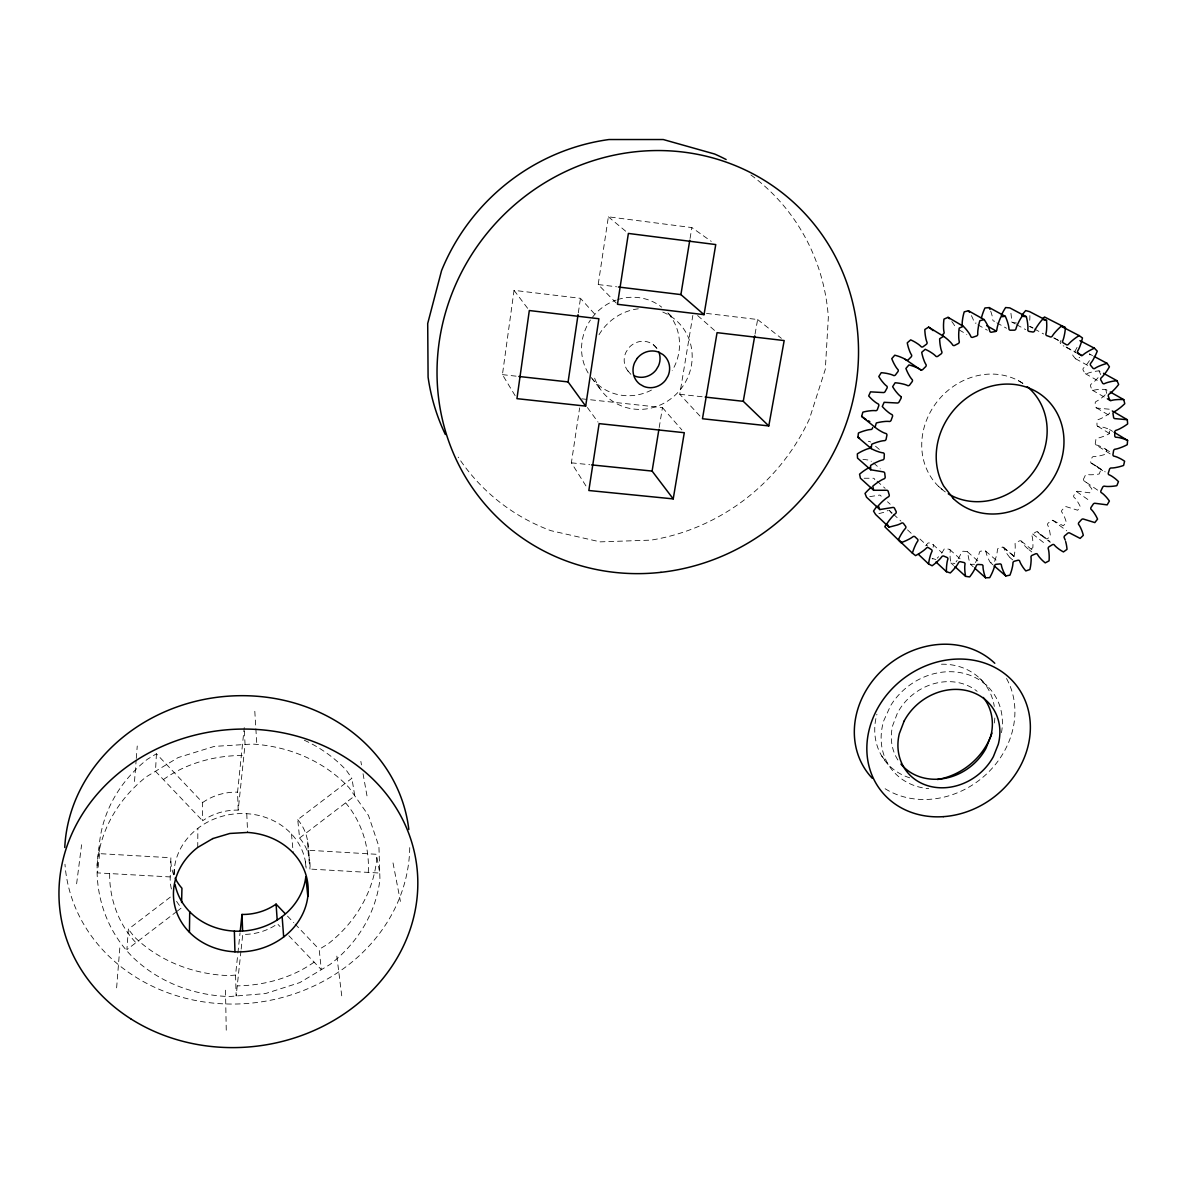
<?xml version="1.0" encoding="UTF-8"?>
<svg xmlns="http://www.w3.org/2000/svg" width="1187" height="1187" viewBox="0 0 1187 1187"><rect width="100%" height="100%" fill="white"/><g stroke="black" fill="none" stroke-linecap="round" stroke-linejoin="round"><path stroke-width="0.75" stroke-dasharray="5 3.75" d="M244.403 730.969L245.041 744.486L238.201 810.142A53.801 47.836 -7 0 0 202.591 820.796L202.621 802.575L156.432 753.79L147.366 759.279A139.458 124.16 -7.1 0 0 99.1 847.429C91.874 887.075 104.174 928.813 132.914 957.33A142.203 126.134 -7.4 0 0 229.284 996.546L265.443 993.578L299.792 982.613L330.164 964.378A142.203 126.134 -7.4 0 0 379.944 879.196L378.935 846.628L368.489 815.439L349.141 787.782A142.203 126.134 -7.4 0 0 252.208 744.056L214.328 746.386L178.109 757.588L146.224 776.862A142.203 126.134 -7.4 0 0 97.022 866.569M197.739 847.414L197.873 828.318M174.118 874.641L174.281 869.24M171.403 888.974A53.727 47.569 -6.8 0 1 170.216 876.926L170.883 857.741L99.604 853.646L99.1 847.429M1029.752 320.282L1029.886 317.567A54.557 48.964 -54.8 0 0 1029.871 315.579M156.432 753.79L155.482 771.268L202.591 820.796M170.349 897.09L128.374 929.228L126.89 949.63L175.617 912.373M134.502 781.476L136.149 760.199M136.282 758.419L137.247 746M116.623 987.836L119.976 945.638M1105.26 394.811A53.875 47.421 -53.5 0 1 1102.204 397.437L1100.023 399.069A24.868 21.811 -52.6 0 1 1095.868 401.592A1.973 1.721 -51.8 0 0 1095.275 403.773L1095.72 406.429A1.973 1.721 -51.7 0 0 1096.936 408.076L1109.281 409.203L1109.608 413.328A53.667 47.109 -52.9 0 1 1104.637 416.592L1102.278 417.883A24.764 21.678 -52 0 1 1097.886 419.708A1.973 1.721 -51.1 0 0 1096.981 421.815L1096.981 424.545A1.959 1.721 -51 0 0 1097.901 426.385A24.467 21.351 -50 0 1 1102.278 427.008L1104.637 427.646A52.376 45.714 -48.9 0 1 1109.608 429.546L1109.281 433.73A53.445 46.827 -52.3 0 1 1103.969 436.193L1101.506 437.083A24.66 21.559 -51.3 0 1 1096.996 438.211A1.959 1.706 -50.4 0 0 1095.794 440.154L1095.364 442.899A1.959 1.706 -50.2 0 0 1095.957 444.888L1110.706 454.22M109.664 873.558C109.249 898.455 118.685 924.554 135.941 942.715M238.201 810.142L237.548 792.159L244.24 727.586M240.976 950.95L236.154 995.982L235.56 975.076L237.712 954.867M237.904 953.027L240.056 932.819M99.604 853.646L97.542 872.89L170.216 876.926M241.169 949.11L242.741 934.406A53.46 47.287 -7.8 0 0 277.461 923.857L279.998 926.498M76.621 883.781L81.591 844.743M515.128 395.657L502.427 374.647L514.045 290.355L580.473 298.323L596.423 316.009M368.252 872.386C369.736 847.844 361.783 821.612 345.595 802.872M578.321 312.849L580.473 298.323M585.933 485.898L571.377 462.826L579.627 407.898M616.187 302.997L598.189 284.554L608.367 216.82L691.843 227.578L711.265 241.376M659.2 427.557L662.45 407.616L581.007 398.743M690.062 238.439L691.843 227.578M699.944 416.029L679.78 394.277L692.837 315.43M755.066 334.066L757.618 319.526L706.265 313.383M1077.054 347.405L1075.734 349.853A25.15 22.241 -54.2 0 1 1072.929 353.993A2.003 1.766 -53.6 0 0 1073.374 356.13L1075.021 358.148A2.003 1.766 -53.5 0 0 1076.95 358.934A24.882 21.826 -52.7 0 1 1079.769 357.302M958.221 558.691L959.556 556.406A24.111 21.485 -44 0 0 961.515 552.103A1.914 1.706 -44.2 0 1 963.295 551.258L966.203 551.451A1.914 1.706 -44.3 0 1 967.954 552.474A24.022 21.218 -44.9 0 0 968.369 556.896L968.874 559.285A51.753 45.521 -45.6 0 0 970.491 564.359L973.236 566.807M177.086 911.26L181.492 907.877A53.727 47.569 -6.8 0 1 176.329 900.903M297.744 819.668A52.495 46.812 -7.8 0 1 307.952 850.233L376.427 854.284L379.751 873.053L309.97 869.062A53.534 47.554 -8 0 0 299.584 838.007L297.744 819.668L351.886 778.271L346.352 770.333A139.458 124.16 -7.1 0 0 304.154 740.154M299.584 838.007L354.779 795.854L351.886 778.271M163.391 779.592C186.344 763.004 215.797 755.229 243.899 755.481M314.125 962.138C292.061 977.851 264.137 985.522 237.237 985.863M975.477 562.564A51.961 46.367 -44 0 0 977.153 559.077L978.133 556.658A24.066 21.366 -44.2 0 0 979.409 552.192A1.914 1.691 -44.6 0 1 981.352 551.08L984.023 550.798A1.914 1.691 -44.6 0 1 985.937 551.51A24.022 21.158 -45.3 0 0 987.05 555.709L987.94 557.949A51.813 45.462 -46.1 0 0 990.373 562.579L994.424 561.837A51.857 46.13 -44.1 0 0 996.219 556.421L996.828 553.914A24.037 21.277 -44.5 0 0 997.406 549.388A1.914 1.691 -45 0 1 999.172 548.008L1001.813 547.311A1.914 1.691 -45.1 0 1 1003.846 547.682A24.052 21.129 -45.8 0 0 1005.626 551.569L1006.888 553.587A51.902 45.462 -46.7 0 0 1010.048 557.682L1014.01 556.288A51.798 45.922 -44.4 0 0 1014.959 550.768L1015.167 548.246A24.022 21.203 -44.9 0 0 1015.033 543.78A1.914 1.691 -45.5 0 1 1016.606 542.162L1019.143 541.064A1.914 1.691 -45.6 0 1 1021.235 541.094A24.081 21.099 -46.4 0 0 1023.654 544.566L1025.227 546.317A52.005 45.477 -47.4 0 0 1029.07 549.759L1032.838 547.786A51.753 45.729 -44.7 0 0 1032.913 542.281L1032.72 539.818A24.037 21.158 -45.4 0 0 1031.874 535.515A1.914 1.691 -46.1 0 1 1032.69 533.987L1035.583 532.221A1.929 1.691 -46.2 0 1 1037.705 531.91L1049.976 541.495M288.842 935.727L321.336 969.675L319.155 949.318L327.805 944.125A139.458 124.16 -7.1 0 0 376.62 860.338L376.427 854.284M878.899 513.63L883.796 512.339A24.482 22.167 -45.3 0 0 888.188 510.38M869.745 496.67L879.433 495.098A1.959 1.766 -45 0 1 881.125 496.314M235.56 975.076L228.809 975.61A139.458 124.16 -7.1 0 1 134.279 936.81L128.374 929.228M970.491 564.359L974.557 564.255M864.121 478.242L873.35 478.242A1.959 1.78 -45.7 0 1 874.804 479.741M571.377 462.826L589.716 464.71M502.427 374.647L517.028 376.264M679.78 394.277L703.357 396.888M862.919 459.354L870.13 460.23A1.973 1.795 -46.5 0 1 871.258 461.402M598.189 284.554L616.572 286.779M941.543 553.157A24.155 21.603 -44 0 0 944.125 549.136A1.929 1.706 -44 0 1 946.262 548.661L948.799 549.24A1.929 1.706 -44 0 1 950.327 550.545A24.037 21.292 -44.5 0 0 950.03 555.071L950.149 557.564A51.738 45.625 -45.1 0 0 950.906 562.95L954.867 563.499M935.86 559.552L932.092 558.35L934.703 560.783M1032.927 327.612L1030.42 326.722A2.018 1.795 -54.8 0 1 1029.648 326.395M1092.544 355.596L1089.295 353.86L1091.521 357.183M1054.101 337.998L1060.584 341.455M1053.744 337.924L1061.549 342.123M1029.886 326.544L1032.942 328.205M1034.47 329.022L1043.655 333.977M1066.074 346.975L1075.585 352.109M1066.579 347.598L1076.06 352.732M1012.155 322.241L1015.152 323.888M1016.651 324.704L1025.657 329.615M1089.414 360.67A54.246 48.014 -54.3 0 1 1088.271 362.361L1086.609 364.602A25.075 22.093 -53.7 0 1 1083.256 368.282A1.988 1.751 -53.1 0 0 1083.36 370.492L1084.621 372.792A1.988 1.751 -52.9 0 0 1086.357 373.89A24.779 21.692 -52.1 0 1 1090.838 372.288L1093.39 371.679A53.014 46.323 -51.1 0 1 1099.028 370.848L1102.026 372.495M1075.57 358.756L1088.375 365.774M996.828 322.834L1006.531 328.25M1085.274 373.653L1098.405 380.997M1098.079 377.689A54.083 47.717 -53.9 0 1 1096.714 379.202L1094.755 381.161A24.972 21.945 -53.2 0 1 1090.957 384.291A1.988 1.736 -52.4 0 0 1090.705 386.517L1091.565 389.024A1.988 1.736 -52.3 0 0 1092.515 390.3L1093.064 390.419A24.675 21.559 -51.4 0 1 1097.634 389.559L1100.186 389.366A52.792 46.1 -50.4 0 1 1105.735 389.47L1108.747 391.161M1092.277 390.167L1105.869 397.957M977.88 324.793L987.361 330.223M656.693 348.103A18.398 17.553 -47.6 0 0 653.488 344.823L649.497 342.539A18.398 17.553 -47.6 0 0 628.175 348.607L625.727 352.747A18.398 17.553 -47.6 0 0 630.846 373.831M1096.432 407.853L1111.284 416.622M959.126 329.867L966.841 334.452M1109.608 429.546L1112.605 431.356M1097.663 426.252L1112.471 435.303M1018.654 380.819L1024.648 384.484M1105.29 448.998L1111.225 452.751M1095.957 444.888A24.363 21.262 -49.2 0 1 1100.082 446.238L1102.248 447.262A52.198 45.596 -48.2 0 1 1106.729 449.962L1105.765 454.117A53.207 46.545 -51.6 0 1 1100.275 455.719L1097.752 456.209A24.556 21.44 -50.6 0 1 1093.227 456.594A1.944 1.706 -49.6 0 0 1091.773 458.36L1090.927 461.031A1.944 1.706 -49.5 0 0 1091.194 463.138A24.274 21.188 -48.5 0 1 1094.948 465.156L1105.216 471.892M1091.194 463.138L1105.809 472.723M1094.948 465.156L1096.877 466.536A52.05 45.507 -47.5 0 1 1100.779 469.978L1099.192 473.984A52.97 46.278 -50.9 0 1 1093.657 474.681L1091.15 474.77A24.452 21.336 -49.9 0 1 1086.728 474.429A1.944 1.691 -48.9 0 0 1085.037 475.957L1083.82 478.495A1.944 1.691 -48.8 0 0 1083.731 480.646L1098.198 490.513M1076.564 491.596L1090.883 501.626M1037.705 531.91A24.126 21.114 -47.1 0 0 1040.687 534.877L1042.542 536.316A52.154 45.566 -48.1 0 0 1046.964 539.032L1050.436 536.509A51.738 45.596 -45.2 0 0 1049.649 531.168L1049.071 528.808A24.052 21.114 -45.9 0 0 1047.542 524.788A1.929 1.691 -46.7 0 1 1048.581 522.799L1050.747 520.989A1.929 1.691 -46.8 0 1 1052.839 520.351L1066.727 530.812M1040.687 534.877L1050.258 542.355M1032.69 533.987L1046.251 544.67M757.618 319.526L781.372 338.34M1052.839 520.351L1063.285 525.752L1066.401 522.74A51.768 45.507 -45.7 0 0 1064.769 517.695L1063.804 515.499A24.096 21.114 -46.5 0 0 1061.623 511.849A1.929 1.691 -47.4 0 1 1062.365 509.757L1064.264 507.65A1.929 1.691 -47.5 0 1 1066.267 506.686L1077.677 510.232L1080.348 506.804A51.842 45.462 -46.2 0 0 1077.885 502.175L1076.564 500.202A24.141 21.114 -47.1 0 0 1073.79 497.027A1.929 1.691 -48.1 0 1 1074.205 494.875L1075.793 492.516A1.944 1.691 -48.2 0 1 1077.662 491.255L1089.74 492.828L1091.892 489.074A51.916 45.462 -46.9 0 0 1088.687 484.993L1087.04 483.287A24.2 21.143 -47.8 0 0 1083.731 480.646M1021.235 541.094L1034.604 551.896M1029.07 549.759L1031.755 551.94M938.68 486.492L945.342 491.997M608.367 216.82L625.712 231.228M1003.653 547.489L1016.74 558.394M1002.926 547.148L1016.013 558.053M1010.048 557.682L1012.689 559.878M875.531 446.223L879.582 449.636M985.596 551.094L998.163 561.881M990.373 562.579L992.94 564.804M873.543 463.004L880.279 468.865M967.494 551.821L979.794 562.623M697.6 315.519L715.672 331.425M877.045 481.136L885.131 488.347M949.808 549.611L960.506 559.211M887.49 501.76L890.205 504.223M932.967 544.521L942.137 552.875M950.906 562.95L953.576 565.383M889.746 510.825L892.238 513.11M893.485 514.268L900.963 521.123M919.955 539.032L927.685 546.124M907.521 529.892L912.566 534.551M667.836 312.864L673.979 318.576M979.705 678.326L987.094 685.923M653.488 344.823L657.034 348.488M287.477 916.082L293.812 922.729M295.088 924.065L319.155 949.318M662.45 407.616L681.872 429.917M627.611 370.581L630.95 374.424M591.171 377.496L601.497 390.746M881.748 756.015L888.158 764.309M514.045 290.355L528.23 309.095M891.615 513.348L890.072 511.285A1.944 1.751 -44.5 0 0 889.033 510.41M587.402 407.527L598.07 422.171M951.811 321.558L953.324 323.636A25.268 22.865 -53.7 0 1 955.58 327.701A2.018 1.825 -54.5 0 0 956.885 328.205M971.411 315.623L972.539 317.968A25.313 22.835 -54.3 0 1 974.082 322.419A2.018 1.825 -54.8 0 0 976.144 323.042M1099.028 370.848L1100.661 374.543M1105.735 389.47L1106.729 393.431M393.016 862.919L400.42 901.393M360.848 761.371L361.471 764.903M363.044 773.716L367.124 796.625M336.841 956.128L341.975 997.748M307.715 841.939L309.718 860.634M307.952 850.233L309.97 869.062M305.371 861.406L306.098 868.483M291.498 834.001L293.234 853.023M254.804 711.295L256.867 745.184M246.762 813.688L247.608 832.443M225.485 990.195L226.316 1033.343M750.926 174.979A206.301 197.487 -48.8 0 1 828.348 317.359L825.306 369.305L809.415 418.952A206.301 197.487 -48.8 0 1 651.01 540.13L600.162 541.865L550.813 530.648A206.301 197.487 -48.8 0 1 458.197 457.158M668.207 313.368A50.195 48.029 -48.5 0 1 672.183 370.581M651.455 390.078A50.195 48.029 -48.5 0 1 592.283 378.89M588.158 373.03A50.195 48.029 -48.5 0 1 590.429 320.03M592.358 317.359A50.195 48.029 -48.5 0 1 616.083 300.118M617.641 299.599A50.195 48.029 -48.5 0 1 661.693 307.151M662.806 312.092A51.531 49.157 -47.6 0 1 674.661 395.642A51.531 49.157 -47.6 0 1 593.589 374.929M599.02 334.734A51.531 49.157 -47.6 0 1 640.253 308.62M202.621 802.575A52.762 47.079 -6.7 0 1 237.548 792.159M174.044 874.389A66.19 58.697 -7.4 0 1 238.646 813.629A66.19 58.697 -7.4 0 1 306.127 868.157M173.673 874.819A52.688 46.812 -6.5 0 1 170.883 857.741M409.738 847.622A172.842 153.895 -7 0 1 241.614 1003.831A172.842 153.895 -7 0 1 64.973 864.255M1001.472 732.691A63.564 55.374 -37.7 0 0 963.681 673.341A63.564 55.374 -37.7 0 0 890.562 705.746L883.855 720.479A63.564 55.374 -37.7 0 0 928.738 788.643M1006.531 678.519A84.143 73.46 -37.8 0 1 984.246 776.105A84.143 73.46 -37.8 0 1 882.891 787.278M941.454 664.216A62.97 54.973 -37.8 0 1 994.291 706.428M994.825 718.031A62.97 54.973 -37.8 0 1 994.023 724.753M909.702 777.811A62.97 54.973 -37.8 0 1 876.926 714.203M897.891 759.977A52.97 46.145 -37.7 0 1 892.683 725.554L897.431 713.075A52.97 46.145 -37.7 0 1 977.153 691.338M925.682 545.797A24.23 21.737 -44.1 0 0 927.7 543.32A1.929 1.721 -43.9 0 1 929.851 543.186L932.225 544.18A1.929 1.721 -43.9 0 1 933.516 545.738A24.066 21.381 -44.2 0 0 933.071 547.237M1016.502 322.983A2.018 1.795 -54.9 0 1 1015.657 322.879L1012.689 322.419A2.018 1.81 -54.9 0 1 1011.309 321.143A25.328 22.701 -54.8 0 0 1011.294 316.276L1010.983 313.62A54.543 49.127 -54.5 0 0 1010.671 311.691M938.591 556.733A52.258 46.946 -44.2 0 1 937.24 558.157M1060.777 343.666A2.003 1.766 -54.1 0 1 1060.214 341.826A25.224 22.36 -54.5 0 0 1061.03 340.357M1063.923 346.1A2.003 1.766 -54 0 1 1063.181 345.729M957.167 560.338A52.094 46.649 -44 0 1 956.039 561.926M870.516 442.083A1.973 1.795 -47.5 0 0 869.893 441.519A24.882 22.672 -49 0 1 868.365 441.297M990.685 311.142A54.498 49.231 -54.1 0 1 991.308 312.953L992.05 315.505A25.328 22.776 -54.6 0 1 992.836 320.208A2.018 1.81 -54.9 0 0 994.736 321.187M945.342 491.952A66.784 59.558 -49.4 0 1 935.816 403.417A66.784 59.558 -49.4 0 1 1024.559 384.543"/><path stroke-width="1.5" d="M189.43 932.27L189.712 911.779M181.611 902.521L181.937 888.232A52.688 46.812 -6.5 0 1 175.142 878.157M1114.103 432.261L1127.591 440.436L1127.249 444.695A54.528 47.584 -52 0 1 1121.834 447.202L1119.326 448.122A25.164 21.9 -51 0 1 1114.727 449.265A2.003 1.736 -50.1 0 0 1113.495 451.253L1113.05 454.042A2.003 1.736 -49.9 0 0 1113.643 456.075A24.853 21.603 -49 0 1 1117.842 457.44L1120.053 458.479A53.237 46.308 -47.9 0 1 1124.608 461.224L1123.599 465.452A54.276 47.287 -51.3 0 1 1118.006 467.084L1115.439 467.589A25.046 21.781 -50.3 0 1 1110.839 467.99A1.988 1.721 -49.4 0 0 1109.341 469.785L1108.48 472.5A1.988 1.721 -49.2 0 0 1108.732 474.652A24.764 21.529 -48.3 0 1 1112.56 476.699L1114.519 478.094A53.089 46.219 -47.3 0 1 1118.466 481.596L1116.848 485.676A54.038 47.035 -50.7 0 1 1111.21 486.403L1108.658 486.492A24.942 21.678 -49.6 0 1 1104.162 486.136A1.988 1.721 -48.6 0 0 1102.441 487.694L1101.18 490.29A1.973 1.721 -48.5 0 0 1101.091 492.486A24.675 21.47 -47.6 0 1 1104.444 495.157L1106.121 496.893A52.955 46.174 -46.6 0 1 1109.37 501.048L1107.159 504.876L1094.874 503.273A1.973 1.721 -47.9 0 0 1092.96 504.564L1091.343 506.968A1.973 1.721 -47.8 0 0 1090.912 509.149A24.615 21.44 -46.9 0 1 1093.731 512.383L1095.067 514.401A52.866 46.174 -46 0 1 1097.56 519.105L1094.829 522.577L1083.227 519.001A1.973 1.706 -47.2 0 0 1081.179 519.98L1079.25 522.132A1.973 1.706 -47.1 0 0 1078.493 524.253A24.571 21.44 -46.3 0 1 1080.689 527.963L1081.669 530.203A52.792 46.219 -45.4 0 1 1083.316 535.337L1080.14 538.394L1069.517 532.904A1.959 1.706 -46.6 0 0 1067.38 533.557L1065.169 535.411A1.959 1.706 -46.4 0 0 1064.101 537.429L1065.229 540.115M240.249 930.979L242.014 914.45A52.421 46.545 -7.5 0 0 276.081 904.123L284.954 913.426M1065.644 541.524L1066.238 543.928A52.762 46.308 -44.9 0 1 1067.024 549.358L1063.463 551.925A53.192 46.278 -47.8 0 1 1058.997 549.166L1057.098 547.697A24.601 21.44 -46.8 0 1 1054.071 544.685A1.959 1.706 -45.9 0 0 1051.905 544.996L1048.952 546.806A1.959 1.706 -45.8 0 0 1048.136 548.364A24.512 21.485 -45.1 0 1 1048.982 552.741L1049.16 555.249A52.777 46.456 -44.5 0 1 1049.071 560.843L1045.228 562.861A53.044 46.189 -47.1 0 1 1041.325 559.359L1039.738 557.578A24.556 21.44 -46.2 0 1 1037.275 554.047A1.959 1.706 -45.4 0 0 1035.138 554.017L1032.556 555.145A1.959 1.721 -45.3 0 0 1030.954 556.792A24.497 21.544 -44.7 0 1 1031.073 561.332L1030.865 563.899A52.822 46.649 -44.1 0 1 1029.886 569.523L1025.835 570.932A52.94 46.174 -46.5 0 1 1022.63 566.778L1021.369 564.73A24.526 21.455 -45.6 0 1 1019.544 560.768A1.959 1.721 -44.8 0 0 1017.482 560.398L1014.796 561.11A1.959 1.721 -44.8 0 0 1012.986 562.519A24.512 21.618 -44.3 0 1 1012.392 567.119L1011.769 569.671A52.896 46.857 -43.9 0 1 1009.929 575.176L1005.79 575.947A52.836 46.174 -45.9 0 1 1003.341 571.244L1002.436 568.974A24.497 21.485 -45.1 0 1 1001.309 564.686A1.959 1.721 -44.4 0 0 999.365 563.973L996.65 564.27A1.959 1.721 -44.3 0 0 994.661 565.398A24.541 21.707 -44 0 1 993.356 569.938L992.347 572.401A53 47.109 -43.8 0 1 989.691 577.668L985.551 577.787A52.777 46.234 -45.3 0 1 983.919 572.624L983.4 570.19A24.497 21.544 -44.6 0 1 982.984 565.695A1.959 1.736 -44.1 0 0 981.219 564.656L978.266 564.463A1.959 1.736 -44 0 0 976.441 565.338A24.586 21.826 -43.8 0 1 974.438 569.701L973.073 572.045A53.133 47.406 -43.8 0 1 969.645 576.927L965.61 576.363A52.762 46.338 -44.8 0 1 964.853 570.902L964.734 568.365A24.512 21.618 -44.2 0 1 965.061 563.751A1.959 1.736 -43.8 0 0 963.503 562.43L960.921 561.837A1.959 1.736 -43.8 0 0 958.74 562.326A24.645 21.945 -43.7 0 1 956.099 566.422L954.407 568.558A53.296 47.717 -43.9 0 1 950.297 572.935L946.454 571.719A52.777 46.486 -44.4 0 1 946.588 566.08L946.9 563.499A24.541 21.722 -44 0 1 947.938 558.884A1.959 1.751 -43.7 0 0 946.632 557.297L944.229 556.288A1.973 1.751 -43.7 0 0 942.033 556.421A24.704 22.093 -43.8 0 1 938.813 560.13L936.81 562.015A53.489 48.044 -44.2 0 1 932.107 565.769L928.575 563.929A52.822 46.664 -44.1 0 1 929.614 558.246L930.311 555.694A24.586 21.826 -43.8 0 1 932.077 551.198A1.973 1.751 -43.7 0 0 931.068 549.388L928.872 547.979A1.973 1.766 -43.7 0 0 926.721 547.756A24.793 22.227 -44.1 0 1 922.996 550.976L920.741 552.563A53.667 48.355 -44.7 0 1 915.563 555.605L912.417 553.157A52.911 46.901 -43.9 0 1 914.346 547.593L915.444 545.115A24.645 21.959 -43.7 0 1 917.863 540.871A1.973 1.766 -43.8 0 0 917.18 538.868L915.281 537.088A1.973 1.766 -43.9 0 0 913.218 536.524A24.882 22.39 -44.4 0 1 909.064 539.165L906.616 540.397A53.89 48.682 -45.3 0 1 901.081 542.622L898.411 539.655A53.014 47.168 -43.8 0 1 901.185 534.328L902.654 532.013A24.719 22.108 -43.8 0 1 905.696 528.111A1.988 1.78 -44.1 0 0 905.34 525.989L903.782 523.882A1.988 1.78 -44.2 0 0 901.853 522.963A24.972 22.538 -45 0 1 897.387 524.966L889.063 527.162L886.926 523.719A53.163 47.465 -43.8 0 1 890.487 518.793L892.298 516.686A24.808 22.256 -44.1 0 1 895.888 513.244A1.988 1.795 -44.6 0 0 895.888 511.033L894.701 508.659A1.988 1.795 -44.7 0 0 892.98 507.428L879.819 509.564L878.306 505.751A53.326 47.777 -44 0 1 882.564 501.344L884.656 499.519A24.897 22.405 -44.5 0 1 888.722 496.626A2.003 1.81 -45.2 0 0 889.078 494.4L888.306 491.789A2.003 1.81 -45.4 0 0 886.823 490.261L873.647 490.276L872.786 486.166A53.519 48.088 -44.3 0 1 877.653 482.426L879.997 480.913A24.986 22.553 -45.1 0 1 884.419 478.673A2.003 1.825 -46 0 0 885.116 476.462L884.79 473.717A2.003 1.825 -46.2 0 0 883.588 471.922L870.739 469.785L870.561 465.482A53.712 48.43 -44.8 0 1 875.902 462.5L878.439 461.372A25.09 22.701 -45.8 0 1 883.098 459.829A2.018 1.825 -47 0 0 884.152 457.722L884.27 454.888A2.018 1.825 -47.1 0 0 883.38 452.885A25.387 23.057 -48.6 0 1 878.81 451.861L876.362 451.001A54.988 49.943 -50.2 0 1 871.213 448.597L857.934 437.306L858.424 433.018A52.851 47.94 -45.8 0 1 864.002 430.94L866.599 430.213A24.69 22.464 -47 0 1 871.303 429.457A1.988 1.81 -48.4 0 0 872.638 427.543M871.213 448.597L871.733 444.235A53.919 48.741 -45.5 0 1 877.416 442.113L880.057 441.371A25.194 22.835 -46.7 0 1 884.864 440.6A2.018 1.84 -48 0 0 886.214 438.641L886.793 435.807A2.033 1.84 -48.2 0 0 886.259 433.641A25.491 23.161 -49.7 0 1 881.956 431.86L879.715 430.584A55.196 50.062 -51.2 0 1 875.071 427.305L861.673 416.4L862.845 412.156A53.074 48.237 -46.6 0 1 868.632 410.984L871.273 410.687A24.793 22.583 -48 0 1 875.976 410.702A1.988 1.81 -49.5 0 0 877.579 408.981L878.573 406.266A1.988 1.81 -49.7 0 0 878.395 404.04A25.075 22.835 -51.1 0 1 874.567 401.577L872.608 399.945A54.231 49.261 -52.5 0 1 868.691 395.939L870.516 391.858L883.543 392.571A2.003 1.825 -50.6 0 0 885.368 391.117L886.778 388.535A2.003 1.825 -50.8 0 0 886.956 386.265A25.15 22.865 -52.1 0 1 883.632 383.149L881.986 381.19A54.365 49.29 -53.3 0 1 878.81 376.516L881.244 372.703A53.519 48.756 -48.6 0 1 886.941 373.445L889.478 374.024A24.986 22.776 -50.2 0 1 893.811 375.582A2.003 1.825 -51.6 0 0 895.829 374.424L897.595 372.065A2.003 1.825 -51.8 0 0 898.144 369.81A25.209 22.879 -53 0 1 895.399 366.115L894.123 363.86A54.468 49.246 -54 0 1 891.778 358.637L894.761 355.21A53.727 48.964 -49.7 0 1 900.176 356.901L902.55 357.91A25.075 22.835 -51.2 0 1 906.512 360.195A2.018 1.825 -52.6 0 0 908.663 359.379L910.755 357.287A2.018 1.825 -52.7 0 0 911.646 355.121A25.268 22.879 -53.7 0 1 909.583 350.951L908.693 348.474A54.528 49.142 -54.4 0 1 907.254 342.82L910.696 339.883A53.919 49.112 -50.7 0 1 915.696 342.494L917.833 343.889A25.164 22.879 -52.2 0 1 921.32 346.856A2.018 1.825 -53.4 0 0 923.545 346.381L925.905 344.645A2.018 1.825 -53.5 0 0 927.121 342.598A25.313 22.85 -54.2 0 1 925.771 338.072L925.311 335.431A54.543 48.979 -54.7 0 1 924.821 329.511L928.62 327.137L943.531 336.307A55.225 50.091 -51.4 0 1 948.042 339.823L949.926 341.633A25.743 23.28 -52.6 0 1 952.894 345.254A2.062 1.855 -53.6 0 0 955.164 345.135L957.79 343.77A2.062 1.855 -53.7 0 0 959.319 341.886A25.862 23.176 -54.2 0 1 958.74 337.019L958.71 334.244A55.685 49.661 -54.5 0 1 959.2 328.102L963.354 326.321A55.388 50.136 -52.3 0 1 967.168 330.609L968.711 332.731A25.788 23.265 -53.3 0 1 970.996 336.856A2.062 1.855 -54.1 0 0 973.221 337.123L975.981 336.188A2.062 1.855 -54.2 0 0 977.762 334.556A25.862 23.102 -54.4 0 1 977.984 329.571L978.4 326.781A55.626 49.424 -54.5 0 1 979.839 320.698L984.157 319.6A55.507 50.121 -53 0 1 987.169 324.541L988.311 326.929A25.832 23.236 -53.9 0 1 989.869 331.47A2.062 1.855 -54.4 0 0 991.976 332.108L994.81 331.618A2.062 1.855 -54.5 0 0 996.783 330.283A25.847 22.998 -54.5 0 1 997.777 325.312L998.623 322.582A55.522 49.157 -54.3 0 1 1000.997 316.736L1005.33 316.35A55.611 50.091 -53.7 0 1 1007.451 321.811L1008.193 324.407A25.862 23.176 -54.2 0 1 1008.98 329.2A2.062 1.84 -54.6 0 0 1010.909 330.194L1013.728 330.179A2.062 1.84 -54.6 0 0 1015.849 329.17A25.802 22.879 -54.4 0 1 1017.6 324.363L1018.847 321.766A55.388 48.875 -54.1 0 1 1022.066 316.291L1026.31 316.647A55.67 49.973 -54.1 0 1 1027.497 322.463L1027.808 325.179A25.862 23.087 -54.4 0 1 1027.808 330.134A2.062 1.84 -54.6 0 0 1029.218 331.44L1032.23 331.9A2.062 1.825 -54.5 0 0 1034.441 331.247A25.743 22.761 -54.2 0 1 1036.889 326.722L1038.506 324.333A55.21 48.563 -53.7 0 1 1042.468 319.377L1046.519 320.445A55.685 49.809 -54.4 0 1 1046.741 326.47L1046.608 329.244A25.832 22.983 -54.5 0 1 1045.821 334.2A2.062 1.825 -54.4 0 0 1047.26 335.802L1049.812 336.722A2.062 1.825 -54.4 0 0 1052.053 336.425A25.684 22.627 -53.9 0 1 1055.124 332.301L1057.068 330.179A55.017 48.252 -53.2 0 1 1061.668 325.876L1065.392 327.612A55.67 49.617 -54.5 0 1 1064.665 333.695L1064.086 336.455A25.802 22.879 -54.4 0 1 1062.558 341.292A2.048 1.81 -54.1 0 0 1063.7 343.132L1066.015 344.467A2.048 1.81 -54.1 0 0 1068.211 344.556A25.595 22.479 -53.4 0 1 1071.831 340.921L1074.027 339.126A54.78 47.94 -52.7 0 1 1079.131 335.595L1082.455 337.954A55.581 49.364 -54.5 0 1 1080.793 343.918L1079.814 346.574A25.743 22.746 -54.2 0 1 1077.573 351.159A2.048 1.795 -53.7 0 0 1078.375 353.207L1080.393 354.928A2.048 1.795 -53.7 0 0 1081.921 355.536L1082.499 355.373A25.506 22.33 -52.9 0 1 1086.55 352.346L1088.954 350.907A54.557 47.628 -52.1 0 1 1094.414 348.221L1097.248 351.129A55.477 49.097 -54.3 0 1 1094.711 356.827L1093.346 359.335A25.669 22.612 -53.8 0 1 1090.482 363.548A2.048 1.795 -53.3 0 0 1090.927 365.73L1092.604 367.777A2.033 1.795 -53.2 0 0 1094.562 368.578A25.387 22.182 -52.4 0 1 1098.939 366.219L1101.477 365.181A54.335 47.346 -51.4 0 1 1107.145 363.4L1109.415 366.783A55.359 48.83 -54 0 1 1106.076 372.065L1104.385 374.335A25.58 22.464 -53.4 0 1 1100.957 378.089A2.033 1.78 -52.7 0 0 1101.046 380.344L1102.337 382.674A2.033 1.78 -52.6 0 0 1104.088 383.802A25.283 22.049 -51.8 0 1 1108.673 382.169L1111.269 381.531A54.083 47.065 -50.8 0 1 1117.012 380.701L1118.658 384.454A55.181 48.519 -53.6 0 1 1114.623 389.188L1112.634 391.191A25.476 22.316 -52.9 0 1 1108.747 394.381A2.018 1.766 -52.1 0 0 1108.495 396.651L1109.355 399.203A2.018 1.766 -52 0 0 1110.32 400.509L1110.869 400.627A25.164 21.915 -51.1 0 1 1115.528 399.737L1118.139 399.544A53.86 46.842 -50.1 0 1 1123.777 399.648L1124.772 403.684A54.973 48.207 -53.1 0 1 1120.157 407.764L1117.931 409.426A25.372 22.167 -52.3 0 1 1113.703 411.993A2.018 1.751 -51.5 0 0 1113.094 414.218L1113.525 416.919A2.018 1.751 -51.4 0 0 1114.756 418.596L1127.324 419.723L1127.65 423.937A54.765 47.895 -52.6 0 1 1122.576 427.261L1120.172 428.581A25.268 22.034 -51.7 0 1 1115.691 430.451A2.003 1.751 -50.8 0 0 1114.756 432.587L1114.756 435.362A2.003 1.751 -50.7 0 0 1115.691 437.231A24.957 21.692 -49.7 0 1 1120.142 437.869L1122.546 438.507A53.415 46.441 -48.6 0 1 1127.591 440.436M585.666 406.102L598.886 318.739L529.313 310.534L516.938 398.654L585.666 406.102L568.098 381.917L578.054 314.674M673.222 498.896L684.291 432.706L599.123 423.625L588.841 490.513L673.222 498.896L652.108 471.076L658.904 429.368M704.039 314.659L617.477 304.302L628.383 233.438L715.746 244.567L704.039 314.659L680.908 294.599L689.766 240.264M768.79 425.925L702.467 418.744L717.067 332.657L784.177 340.565L768.79 425.925L743.27 401.31L754.754 335.876M875.071 427.305L876.288 422.987A54.142 49.053 -46.3 0 1 882.178 421.786L884.864 421.474A25.298 22.968 -47.7 0 1 889.671 421.489A2.033 1.84 -49.1 0 0 891.303 419.738L892.312 416.978A2.033 1.855 -49.3 0 0 892.134 414.708A25.58 23.221 -50.7 0 1 888.247 412.201L886.259 410.539A55.344 50.121 -52.1 0 1 882.282 406.473L884.152 402.304L897.417 403.016A2.033 1.855 -50.2 0 0 899.286 401.532L900.725 398.906A2.048 1.855 -50.4 0 0 900.918 396.592M1001.279 315.46L1002.496 312.923A54.276 48.059 -54.4 0 1 1005.626 307.552L1009.796 307.893L1026.31 316.647M871.243 487.323L869.196 489.118A52.287 47.005 -44.2 0 0 865.026 493.436L866.525 497.205L879.819 509.564M943.531 336.307L939.644 338.74A55.67 49.824 -54.3 0 0 940.134 344.764L940.594 347.45A25.847 23.25 -53.8 0 0 941.959 352.079A2.062 1.855 -53.1 0 1 940.727 354.156L938.294 355.922A2.062 1.855 -53 0 1 936.039 356.412A25.684 23.265 -51.8 0 0 932.492 353.4L930.311 351.96A55.032 49.973 -50.3 0 0 925.222 349.304L921.706 352.316A55.655 49.988 -54 0 0 923.16 358.073L924.065 360.596A25.802 23.28 -53.3 0 0 926.157 364.839A2.048 1.855 -52.3 0 1 925.252 367.05L923.1 369.172A2.048 1.855 -52.2 0 1 920.919 370.018A25.595 23.221 -50.8 0 0 916.883 367.688L914.465 366.664A54.825 49.795 -49.3 0 0 908.945 364.943L905.904 368.445A55.596 50.091 -53.6 0 0 908.278 373.771L909.568 376.056A25.728 23.28 -52.6 0 0 912.358 379.825A2.048 1.855 -51.4 0 1 911.794 382.11L909.984 384.529A2.048 1.855 -51.2 0 1 907.921 385.701A25.491 23.161 -49.8 0 0 903.515 384.128L900.933 383.535A54.602 49.602 -48.2 0 0 895.132 382.778L892.639 386.665A55.492 50.136 -52.9 0 0 895.859 391.428L897.535 393.416A25.669 23.265 -51.7 0 0 900.918 396.592M963.354 326.321L948.057 317.344L943.977 319.095A54.557 48.815 -54.9 0 0 943.517 325.119L943.546 327.835A25.328 22.79 -54.6 0 0 944.14 332.612A2.018 1.825 -54.1 0 1 942.641 334.467M984.157 319.6L968.444 310.771L964.215 311.84A54.498 48.593 -54.8 0 0 962.805 317.804L962.405 320.549A25.328 22.701 -54.8 0 0 962.212 325.446M1005.33 316.35L989.216 307.596L984.958 307.967A54.394 48.341 -54.7 0 0 982.658 313.709L981.827 316.38A25.313 22.612 -54.9 0 0 981.412 317.997M591.556 464.889L652.108 471.076M518.853 376.472L568.098 381.917M705.182 397.081L743.27 401.31M618.397 287.002L680.908 294.599M1065.392 327.612L1044.53 316.988A53.905 47.465 -53.6 0 0 1042.972 318.339M1061.697 326.544L1079.131 335.595M1046.519 320.445L1029.648 311.647L1025.672 310.593A54.098 47.762 -54 0 0 1021.799 315.445M1079.962 340.639L1094.414 348.221M1094.162 356.456L1107.145 363.4M1077.173 352.969L1081.921 355.536M1103.524 373.311L1117.012 380.701M1110.246 392.007L1123.777 399.648M986.679 325.639L996.219 331.069M1107.352 398.802L1110.32 400.509M1112.293 410.954L1127.324 419.723M905.251 359.349L920.919 370.018M898.618 540.07L901.719 542.474M994.216 565.932L1005.79 575.947M870.739 469.785L857.518 458.108L857.326 453.879A52.658 47.643 -45.1 0 1 862.563 450.956L865.041 449.843A24.586 22.33 -46.1 0 1 869.626 448.33A1.973 1.795 -47.3 0 0 870.65 446.861M974.601 568.024L985.551 577.787M873.647 490.276L860.427 478.242L859.566 474.192A52.465 47.317 -44.6 0 1 864.329 470.527L866.614 469.043A24.497 22.182 -45.4 0 1 869.477 467.485M954.912 566.6L965.61 576.363M936.009 562L946.454 571.719M918.352 554.284L928.575 563.929M889.063 527.162L875.62 514.49L873.528 511.107A52.124 46.708 -44 0 1 877.015 506.27M901.126 542.444L912.417 553.157M901.081 542.622L884.834 526.776A51.991 46.427 -44 0 1 885.68 525.01M307.834 896.348L305.831 876.659A66.19 58.697 -7.4 0 1 242.608 931.068A66.19 58.697 -7.4 0 1 175.097 884.627M282.135 916.601L283.678 936.973M276.081 904.123L277.209 920.266M242.014 914.45L242.608 930.771M234.358 931.112L234.952 951.826M658.904 352.138A18.398 17.553 -47.6 0 1 658.488 365.908L656.025 370.018A18.398 17.553 -47.6 0 1 634.822 376.086M445.392 434.531A206.301 197.487 -48.8 0 1 428.092 377.184L427.706 323.502L441.564 270.591A206.301 197.487 -48.8 0 1 608.99 139.532L663.251 139.532L714.648 154.028A206.301 197.487 -48.8 0 1 726.132 159.533M64.766 847.473A172.842 153.895 -7 0 1 231.984 695.938A172.842 153.895 -7 0 1 408.818 829.52M872.267 778.257A84.143 73.46 -37.8 0 1 882.713 669.691A84.143 73.46 -37.8 0 1 994.795 663.281M991.917 733.076A62.97 54.973 -37.8 0 1 937.463 779.518M983.281 697.466A52.97 46.145 -37.7 0 1 990.804 736.118L985.952 748.389A52.97 46.145 -37.7 0 1 900.948 764.116M859.581 438.166A53.89 49.097 -50.6 0 1 857.934 437.306M869.804 421.548A24.986 22.761 -50 0 1 868.439 420.866M866.228 419.619A54.083 49.216 -51.6 0 1 861.673 416.4M928.62 327.137A54.112 49.231 -51.8 0 1 933.071 330.594M948.057 317.344A54.276 49.29 -52.7 0 1 949.363 318.695M968.444 310.771A54.379 49.275 -53.4 0 1 969.497 312.344M989.216 307.596A54.498 49.231 -54.1 0 1 989.988 309.347M1027.319 386.695A66.784 59.558 -49.4 0 1 1033.046 472.381A66.784 59.558 -49.4 0 1 948.25 493.822M904.123 721.102L899.316 733.685A53.474 46.486 -37.6 0 0 930.326 786.417A53.474 46.486 -37.6 0 0 993.385 756.623L998.297 744.249A53.474 46.486 -37.6 0 0 967.553 690.789A53.474 46.486 -37.6 0 0 904.123 721.102M637.107 358.459L634.6 362.673A18.784 17.879 -46.9 0 0 639.793 384.158L643.858 386.458A18.784 17.879 -46.9 0 0 665.492 380.255L667.999 376.071A18.784 17.879 -46.9 0 0 662.939 354.572L658.874 352.242A18.784 17.879 -46.9 0 0 637.107 358.459M212.814 838.571L197.739 847.414A67.511 59.647 -7.7 0 0 201.745 941.944A67.511 59.647 -7.7 0 0 303.887 911.304A67.511 59.647 -7.7 0 0 247.608 832.443L229.848 833.467L212.814 838.571M953.354 498.585L943.695 486.062A68.134 60.537 -49.1 0 1 996.724 385.003A68.134 60.537 -49.1 0 1 1059.338 466.194A68.134 60.537 -49.1 0 1 953.354 498.585M660.966 572.327A216.257 205.93 -47.2 0 0 823.348 236.614A216.257 205.93 -47.2 0 0 459.028 277.313A216.257 205.93 -47.2 0 0 660.966 572.327M130.689 1018.772A179.786 158.895 -7.6 0 0 416.533 902.268A179.786 158.895 -7.6 0 0 167.931 743.952A179.786 158.895 -7.6 0 0 130.689 1018.772M943.279 816.656A85.761 74.544 -37.6 0 0 1021.918 693.802A85.761 74.544 -37.6 0 0 880.606 703.357A85.761 74.544 -37.6 0 0 943.279 816.656"/></g></svg>
